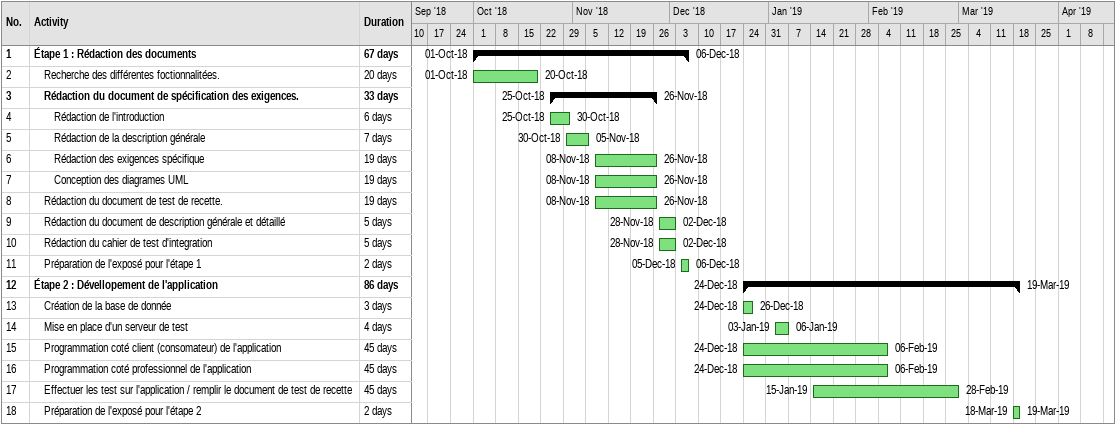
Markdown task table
| ID | Level | Task | Duration | Start | Finish |
|---|---|---|---|---|---|
| 1 | 1 | **Étape 1 : Rédaction des documents** | 67d | 2018-10-01 | 2018-12-06 |
| 2 | 2 | Recherche des différentes foctionnalitées. | 20d | 2018-10-01 | 2018-10-20 |
| 3 | 2 | **Rédaction du document de spécification des exigences.** | 33d | 2018-10-25 | 2018-11-26 |
| 4 | 3 | Rédaction de l'introduction | 6d | 2018-10-25 | 2018-10-30 |
| 5 | 3 | Rédaction de la description générale | 7d | 2018-10-30 | 2018-11-05 |
| 6 | 3 | Rédaction des exigences spécifique | 19d | 2018-11-08 | 2018-11-26 |
| 7 | 3 | Conception des diagrames UML | 19d | 2018-11-08 | 2018-11-26 |
| 8 | 2 | Rédaction du document de test de recette. | 19d | 2018-11-08 | 2018-11-26 |
| 9 | 2 | Rédaction du document de description générale et détaillé | 5d | 2018-11-28 | 2018-12-02 |
| 10 | 2 | Rédaction du cahier de test d'integration | 5d | 2018-11-28 | 2018-12-02 |
| 11 | 2 | Préparation de l'exposé pour l'étape 1 | 2d | 2018-12-05 | 2018-12-06 |
| 12 | 1 | **Étape 2 : Dévellopement de l'application** | 86d | 2018-12-24 | 2019-03-19 |
| 13 | 2 | Création de la base de donnée | 3d | 2018-12-24 | 2018-12-26 |
| 14 | 2 | Mise en place d'un serveur de test | 4d | 2019-01-03 | 2019-01-06 |
| 15 | 2 | Programmation coté client (consomateur) de l'application | 45d | 2018-12-24 | 2019-02-06 |
| 16 | 2 | Programmation coté professionnel de l'application | 45d | 2018-12-24 | 2019-02-06 |
| 17 | 2 | Effectuer les test sur l'application / remplir le document de test de recette | 45d | 2019-01-15 | 2019-02-28 |
| 18 | 2 | Préparation de l'exposé pour l'étape 2 | 2d | 2019-03-18 | 2019-03-19 |
